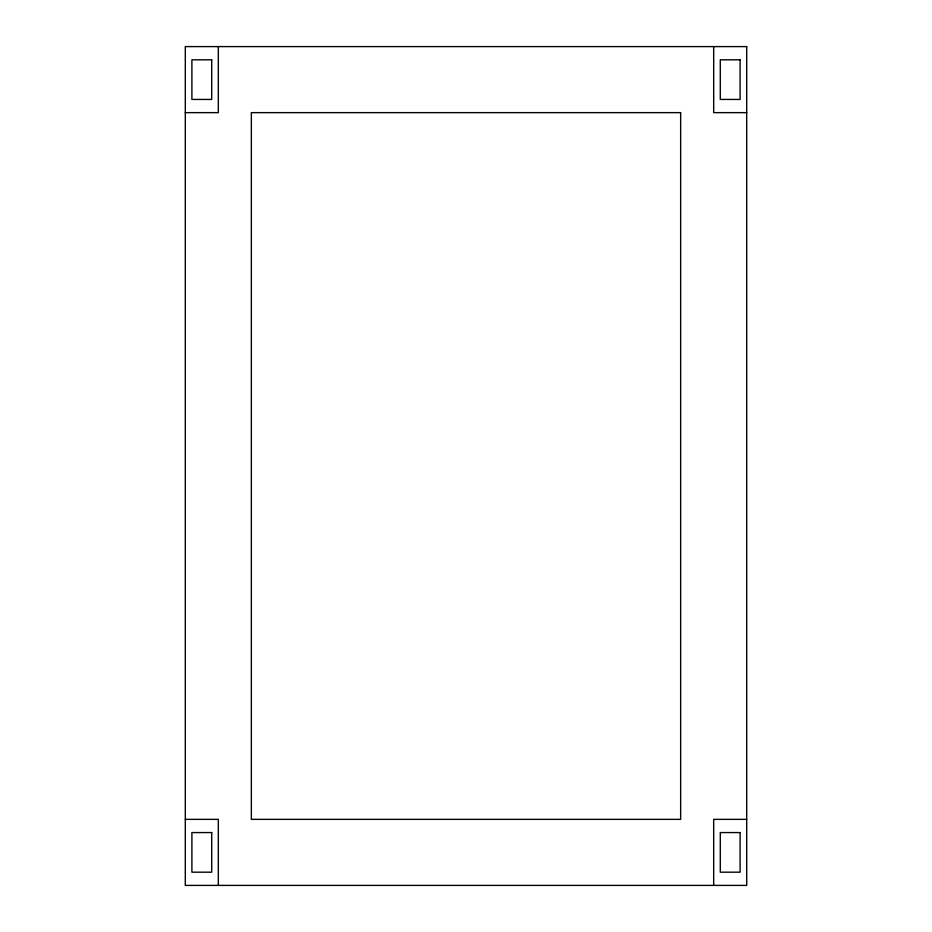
<?xml version="1.0" encoding="UTF-8"?>
<svg xmlns="http://www.w3.org/2000/svg" width="932" height="932" viewBox="0 0 932 932"><rect width="100%" height="100%" fill="white"/><g stroke="black" fill="none" stroke-linecap="round" stroke-linejoin="round"><path stroke-width="1.4" d="M185.305 112.644L218.321 112.644L218.321 46.6M746.695 112.644L713.679 112.644L713.679 46.6M185.305 819.356L218.321 819.356L218.321 885.4M746.695 819.356L713.679 819.356L713.679 885.4M746.695 46.6L185.305 46.6L185.305 885.4L746.695 885.4L746.695 46.6M211.715 59.811L191.899 59.811L191.899 99.433L211.715 99.433L211.715 59.811M740.101 59.811L720.285 59.811L720.285 99.433L740.101 99.433L740.101 59.811M680.651 112.644L251.349 112.644L251.349 819.356L680.651 819.356L680.651 112.644M211.715 832.567L191.899 832.567L191.899 872.189L211.715 872.189L211.715 832.567M740.101 832.567L720.285 832.567L720.285 872.189L740.101 872.189L740.101 832.567"/></g></svg>
